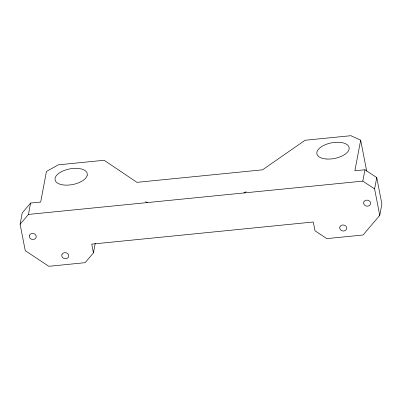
<?xml version="1.0" encoding="UTF-8"?>
<svg xmlns="http://www.w3.org/2000/svg" width="402" height="402" viewBox="0 0 402 402"><rect width="100%" height="100%" fill="white"/><g stroke="black" fill="none" stroke-linecap="round" stroke-linejoin="round"><path stroke-width="0.6" d="M95.249 243.305L93.44 252.873L85.088 262.687L48.833 266.3L25.256 250.682L20.1 224.246L22.246 212.884L30.597 203.07L40.672 202.065L46.451 171.463L58.315 164.84L104.163 160.277L136.936 182.342L262.521 169.835L305.053 140.268L350.901 135.7L360.669 140.167L366.709 171.162M20.1 224.246L28.452 214.427L30.597 203.07M360.669 140.167L354.886 170.77L364.956 169.765L376.744 177.573L381.9 204.01L379.754 215.371L363.046 235.004L326.791 238.617L315.002 230.803L313.284 221.994L91.756 244.12L93.44 252.873M379.754 215.371L374.599 188.935L362.81 181.126L364.956 169.765M374.599 188.935L376.744 177.573M28.452 214.427L243.969 192.94L246.18 191.709M243.969 192.94L362.81 181.126M145.474 201.759L147.293 202.593M29.492 235.255L29.291 236.014A3.487 2.995 10.7 0 0 31.979 239.356A3.487 2.995 10.7 0 0 36.004 237.662L36.205 236.904A3.487 2.995 10.7 0 0 33.517 233.562A3.487 2.995 10.7 0 0 29.492 235.255M61.983 254.481L61.782 255.235A3.487 2.995 10.7 0 0 64.471 258.581A3.487 2.995 10.7 0 0 68.501 256.883L68.702 256.129A3.487 2.995 10.7 0 0 66.013 252.783A3.487 2.995 10.7 0 0 61.983 254.481M339.946 226.793L339.745 227.552A3.487 2.995 10.7 0 0 342.429 230.894A3.487 2.995 10.7 0 0 346.459 229.2L346.66 228.442A3.487 2.995 10.7 0 0 343.971 225.1A3.487 2.995 10.7 0 0 339.946 226.793M363.85 201.955L363.649 202.714A3.487 2.995 10.7 0 0 366.333 206.055A3.487 2.995 10.7 0 0 370.363 204.362L370.564 203.603A3.487 2.995 10.7 0 0 367.875 200.256A3.487 2.995 10.7 0 0 363.85 201.955M87.264 175.131L87.118 173.046A16.422 7.955 -11 0 0 70.591 168.755A16.422 7.955 -11 0 0 55.034 178.342L55.18 180.428A16.422 7.955 -11 0 0 71.702 184.719A16.422 7.955 -11 0 0 87.264 175.131M326.248 158.991A16.422 7.955 -11 0 0 349.112 147.519A16.422 7.955 -11 0 0 323.625 145.464A16.422 7.955 -11 0 0 326.248 158.991"/></g></svg>
